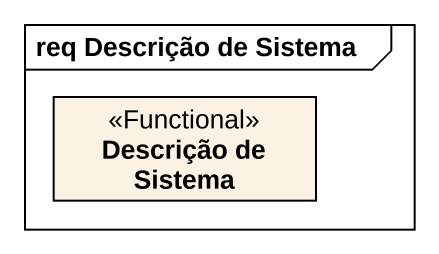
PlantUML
@startuml
mainframe req Descrição de Sistema
hide circle
hide empty members
class "Descrição de Sistema" as Descrição_de_Sistema <<Functional>>
@enduml
